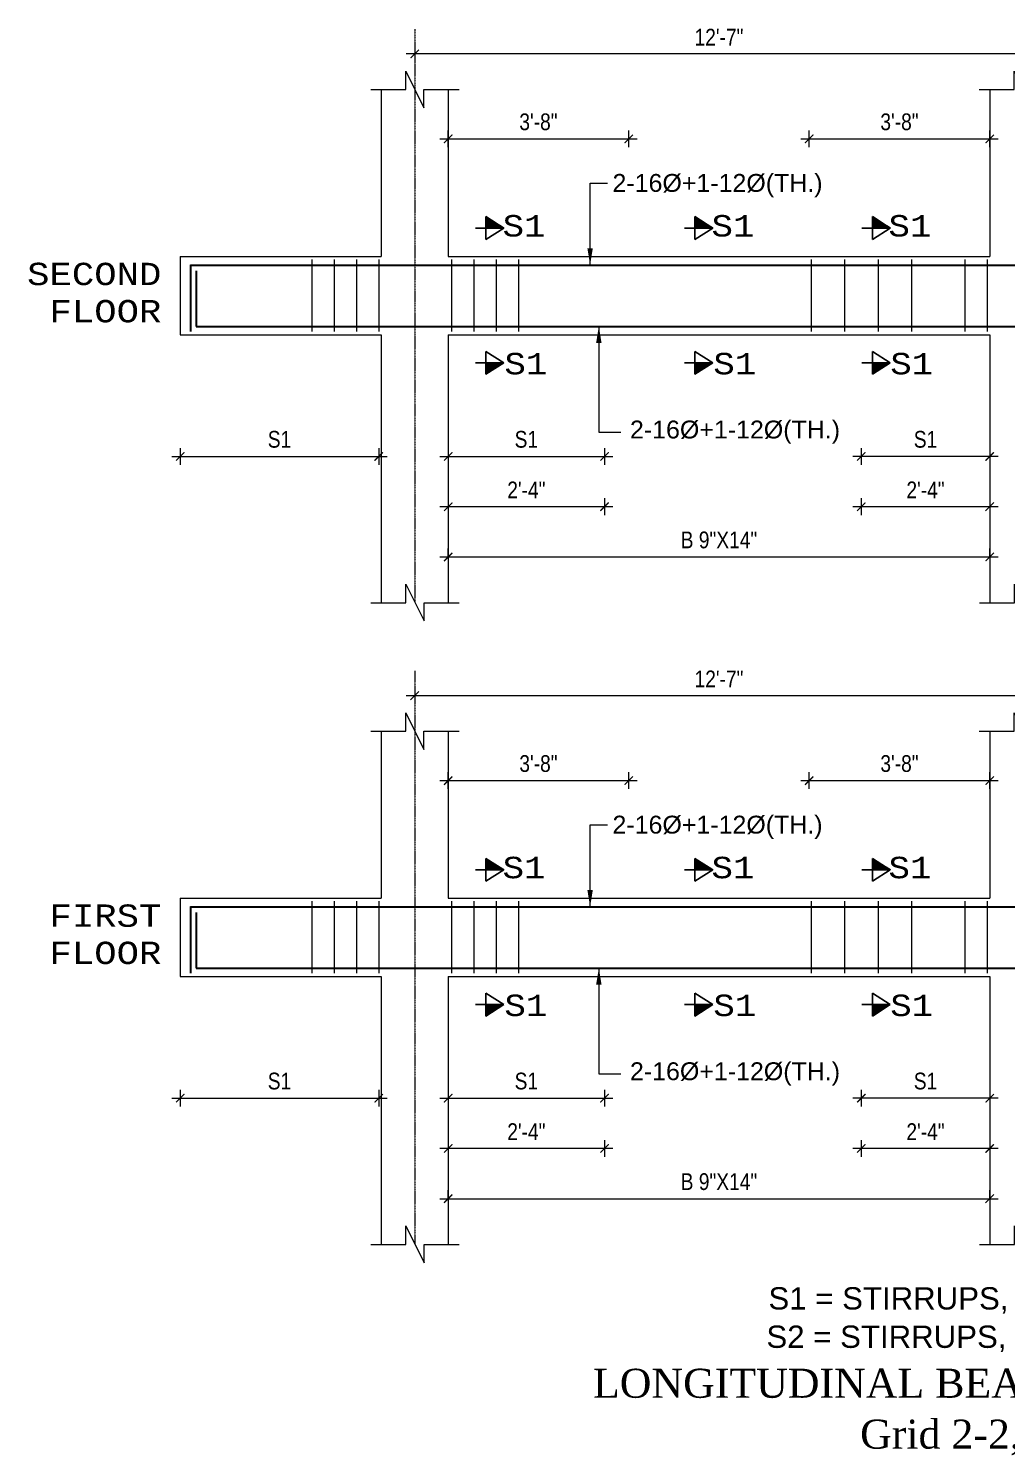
# Model space of a CAD drawing. Header units: inches. Extents: x -412 to 2766, y -9590 to -2111.
# Drawn here: x 1651 to 2001, y -6260 to -5749 of the extents above; entities that cross this region are included whole.
import ezdxf

# ---------------------------------------------------------------- set-up
doc = ezdxf.new("R2010")
doc.units = ezdxf.units.IN
doc.header["$LTSCALE"] = 0.5
doc.header["$MEASUREMENT"] = 0
doc.header["$PDMODE"] = 66
for name, pattern in [('ACAD_ISO02W100', [15, 12, -3]), ('ACAD_ISO03W100', [30, 12, -18]), ('CENTER2', [1.125, 0.75, -0.125, 0.125, -0.125])]:
    doc.linetypes.add(name, pattern=pattern)
for name, color, linetype, lineweight in [('09 CONTINUITY', 7, 'Continuous', 9), ('15 CENTER', 113, 'CENTER2', 15), ('15 TEXT', 7, 'Continuous', 15), ('20 BEAM ELEVATION', 140, 'ACAD_ISO03W100', 20), ('20 BEAM SECTION ARROW', 7, 'ACAD_ISO02W100', 20), ('20 STIRRUPS', 137, 'Continuous', 20), ('30 RENFORCEMENT', 12, 'Continuous', 30), ('DIM', 180, 'Continuous', 5), ('Profile ele', 4, 'Continuous', 25), ('RINF', 4, 'Continuous', 25)]:
    doc.layers.add(name, color=color, linetype=linetype, lineweight=lineweight)
doc.styles.add('arial', font='arial.ttf')
doc.styles.add('CUNEW', font='cour.ttf')
doc.styles.add('ordinary', font='ARIALN.TTF')
doc.styles.get("Standard").update_dxf_attribs({"font": 'arial.ttf'})
doc.styles.add('TEX8', font='cour.ttf', dxfattribs={"width": 0.75})
doc.dimstyles.new('SUREN 1', dxfattribs={"dimtxt": 0.75, "dimasz": 6, "dimexe": 1.5, "dimexo": 1.5, "dimgap": 1, "dimtad": 1, "dimdec": 1, "dimzin": 3, "dimdsep": 46, "dimlunit": 4, "dimtxsty": 'TEX8', "dimblk": 'ARCHTICK', "dimcen": 0.09375, "dimclrd": 1, "dimclre": 1, "dimclrt": 256, "dimadec": 0, "dimazin": 0, "dimtfac": 0.75, "dimtdec": 1, "dimtmove": 1, "dimatfit": 3, "dimfxl": 1, "dimtolj": 1, "dimtzin": 0, "dimlwd": 9, "dimlwe": 9, "dimarcsym": 0})
doc.dimstyles.new('SUREN 4', dxfattribs={"dimtxt": 4, "dimasz": 3, "dimexe": 3, "dimexo": 0, "dimgap": 3, "dimtad": 1, "dimdec": 0, "dimzin": 3, "dimdsep": 46, "dimlunit": 4, "dimtxsty": 'ordinary', "dimblk": 'ARCHTICK', "dimcen": 8, "dimdle": 3, "dimclrd": 1, "dimclre": 5, "dimclrt": 256, "dimadec": 3, "dimazin": 0, "dimtfac": 1, "dimtdec": 0, "dimtmove": 1, "dimatfit": 3, "dimfxl": 3, "dimfxlon": 1, "dimfrac": 1, "dimtolj": 1, "dimtzin": 0, "dimlwd": 5, "dimlwe": 5, "dimarcsym": 0})

# ---------------------------------------------------------------- blocks, each defined once
blk = doc.blocks.new('50')
at = {"layer": '15 TEXT', "char_height": 8, "width": 201.2125, "attachment_point": 3, "style": 'CUNEW'}
for s, insert in [('SECOND\\PFLOOR', (-17850.18, -16814.09, 0)), ('FIRST\\PFLOOR', (-17850.18, -17043.97, 0))]:
    blk.add_mtext(s, dxfattribs=dict(at, insert=insert))
blk = doc.blocks.new('_ArchTick')
at = {"color": 0, "linetype": 'ByBlock', "const_width": 0.15}
blk.add_lwpolyline([(-0.5, -0.5), (0.5, 0.5)], dxfattribs=at)
blk = doc.blocks.new('*D1427')
at = {"layer": 'Defpoints', "color": 0, "transparency": 16777216}
for p in [(-17743.34, -17069.5), (-17687.34, -17069.5), (-17687.34, -17113.11)]:
    blk.add_point(p, dxfattribs=at)
at = {"layer": 'DIM', "color": 1, "lineweight": 5, "transparency": 16777216}
blk.add_line((-17746.34, -17113.11), (-17684.34, -17113.11), dxfattribs=at)
at = {"layer": 'DIM', "color": 5, "lineweight": 5, "transparency": 16777216}
for p, q in [((-17743.34, -17110.11), (-17743.34, -17116.11)), ((-17687.34, -17110.11), (-17687.34, -17116.11))]:
    blk.add_line(p, q, dxfattribs=at)
at = {"layer": 'DIM', "color": 1, "lineweight": 5, "transparency": 16777216, "xscale": 3, "yscale": 3, "zscale": 3, "rotation": 180}
blk.add_blockref('_ArchTick', (-17743.34, -17113.11), dxfattribs=at)
at = {"layer": 'DIM', "color": 1, "lineweight": 5, "transparency": 16777216, "xscale": 3, "yscale": 3, "zscale": 3}
blk.add_blockref('_ArchTick', (-17687.34, -17113.11), dxfattribs=at)
at = {"layer": 'DIM', "transparency": 16777216, "insert": (-17715.34, -17107.01), "char_height": 6, "attachment_point": 5, "style": 'ordinary'}
blk.add_mtext('\\A1;S1', dxfattribs=at)
blk = doc.blocks.new('*D1428')
at = {"layer": 'Defpoints', "color": 0, "transparency": 16777216}
for p in [(-17743.34, -17069.5), (-17687.34, -17069.5), (-17743.34, -17131.11)]:
    blk.add_point(p, dxfattribs=at)
at = {"layer": 'DIM', "color": 5, "lineweight": 5, "transparency": 16777216}
for p, q in [((-17743.34, -17128.11), (-17743.34, -17134.11)), ((-17687.34, -17128.11), (-17687.34, -17134.11))]:
    blk.add_line(p, q, dxfattribs=at)
at = {"layer": 'DIM', "color": 1, "lineweight": 5, "transparency": 16777216}
blk.add_line((-17684.34, -17131.11), (-17746.34, -17131.11), dxfattribs=at)
at = {"layer": 'DIM', "color": 1, "lineweight": 5, "transparency": 16777216, "xscale": 3, "yscale": 3, "zscale": 3, "rotation": 180}
blk.add_blockref('_ArchTick', (-17743.34, -17131.11), dxfattribs=at)
at = {"layer": 'DIM', "color": 1, "lineweight": 5, "transparency": 16777216, "xscale": 3, "yscale": 3, "zscale": 3}
blk.add_blockref('_ArchTick', (-17687.34, -17131.11), dxfattribs=at)
at = {"layer": 'DIM', "transparency": 16777216, "insert": (-17715.34, -17125.1), "char_height": 6, "attachment_point": 5, "style": 'ordinary'}
blk.add_mtext('\\A1;2\'-4"', dxfattribs=at)
blk = doc.blocks.new('*D1431')
at = {"layer": 'Defpoints', "color": 0, "transparency": 16777216}
for p in [(-17595.34, -17069.5), (-17549.34, -17069.5), (-17595.34, -17113.11)]:
    blk.add_point(p, dxfattribs=at)
at = {"layer": 'DIM', "color": 1, "lineweight": 5, "transparency": 16777216}
blk.add_line((-17546.34, -17113.11), (-17598.34, -17113.11), dxfattribs=at)
at = {"layer": 'DIM', "color": 5, "lineweight": 5, "transparency": 16777216}
for p, q in [((-17595.34, -17110.11), (-17595.34, -17116.11)), ((-17549.34, -17110.11), (-17549.34, -17116.11))]:
    blk.add_line(p, q, dxfattribs=at)
at = {"layer": 'DIM', "color": 1, "lineweight": 5, "transparency": 16777216, "xscale": 3, "yscale": 3, "zscale": 3, "rotation": 180}
blk.add_blockref('_ArchTick', (-17595.34, -17113.11), dxfattribs=at)
at = {"layer": 'DIM', "color": 1, "lineweight": 5, "transparency": 16777216, "xscale": 3, "yscale": 3, "zscale": 3}
blk.add_blockref('_ArchTick', (-17549.34, -17113.11), dxfattribs=at)
at = {"layer": 'DIM', "transparency": 16777216, "insert": (-17572.34, -17107.01), "char_height": 6, "attachment_point": 5, "style": 'ordinary'}
blk.add_mtext('\\A1;S1', dxfattribs=at)
blk = doc.blocks.new('*D1432')
at = {"layer": 'Defpoints', "color": 0, "transparency": 16777216}
for p in [(-17595.34, -17069.5), (-17549.34, -17069.5), (-17595.34, -17131.11)]:
    blk.add_point(p, dxfattribs=at)
at = {"layer": 'DIM', "color": 5, "lineweight": 5, "transparency": 16777216}
for p, q in [((-17595.34, -17128.11), (-17595.34, -17134.11)), ((-17549.34, -17128.11), (-17549.34, -17134.11))]:
    blk.add_line(p, q, dxfattribs=at)
at = {"layer": 'DIM', "color": 1, "lineweight": 5, "transparency": 16777216}
blk.add_line((-17546.34, -17131.11), (-17598.34, -17131.11), dxfattribs=at)
at = {"layer": 'DIM', "color": 1, "lineweight": 5, "transparency": 16777216, "xscale": 3, "yscale": 3, "zscale": 3, "rotation": 180}
blk.add_blockref('_ArchTick', (-17595.34, -17131.11), dxfattribs=at)
at = {"layer": 'DIM', "color": 1, "lineweight": 5, "transparency": 16777216, "xscale": 3, "yscale": 3, "zscale": 3}
blk.add_blockref('_ArchTick', (-17549.34, -17131.11), dxfattribs=at)
at = {"layer": 'DIM', "transparency": 16777216, "insert": (-17572.34, -17125.1), "char_height": 6, "attachment_point": 5, "style": 'ordinary'}
blk.add_mtext('\\A1;2\'-4"', dxfattribs=at)
blk = doc.blocks.new('*D1418')
at = {"layer": 'Defpoints', "color": 0, "transparency": 16777216}
for p in [(-17743.34, -17149.11), (-17549.34, -17149.11), (-17549.34, -17149.11)]:
    blk.add_point(p, dxfattribs=at)
at = {"layer": 'DIM', "color": 1, "lineweight": 5, "transparency": 16777216}
blk.add_line((-17746.34, -17149.11), (-17546.34, -17149.11), dxfattribs=at)
at = {"layer": 'DIM', "color": 5, "lineweight": 5, "transparency": 16777216}
for p, q in [((-17743.34, -17149.11), (-17743.34, -17146.11)), ((-17549.34, -17149.11), (-17549.34, -17146.11))]:
    blk.add_line(p, q, dxfattribs=at)
at = {"layer": 'DIM', "color": 1, "lineweight": 5, "transparency": 16777216, "xscale": 3, "yscale": 3, "zscale": 3, "rotation": 180}
blk.add_blockref('_ArchTick', (-17743.34, -17149.11), dxfattribs=at)
at = {"layer": 'DIM', "color": 1, "lineweight": 5, "transparency": 16777216, "xscale": 3, "yscale": 3, "zscale": 3}
blk.add_blockref('_ArchTick', (-17549.34, -17149.11), dxfattribs=at)
at = {"layer": 'DIM', "transparency": 16777216, "insert": (-17646.34, -17143.05), "char_height": 6, "attachment_point": 5, "style": 'ordinary'}
blk.add_mtext('\\A1;B 9"X14"', dxfattribs=at)
blk = doc.blocks.new('*D1420')
at = {"layer": 'Defpoints', "color": 0, "transparency": 16777216}
for p in [(-17755.34, -16960.02), (-17537.34, -16960.02), (-17755.34, -16968.92)]:
    blk.add_point(p, dxfattribs=at)
at = {"layer": 'DIM', "color": 1, "lineweight": 5, "transparency": 16777216}
blk.add_line((-17534.34, -16968.92), (-17758.34, -16968.92), dxfattribs=at)
at = {"layer": 'DIM', "color": 5, "lineweight": 5, "transparency": 16777216}
for p, q in [((-17755.34, -16965.92), (-17755.34, -16971.92)), ((-17537.34, -16965.92), (-17537.34, -16971.92))]:
    blk.add_line(p, q, dxfattribs=at)
at = {"layer": 'DIM', "color": 1, "lineweight": 5, "transparency": 16777216, "xscale": 3, "yscale": 3, "zscale": 3, "rotation": 180}
blk.add_blockref('_ArchTick', (-17755.34, -16968.92), dxfattribs=at)
at = {"layer": 'DIM', "color": 1, "lineweight": 5, "transparency": 16777216, "xscale": 3, "yscale": 3, "zscale": 3}
blk.add_blockref('_ArchTick', (-17537.34, -16968.92), dxfattribs=at)
at = {"layer": 'DIM', "transparency": 16777216, "insert": (-17646.34, -16962.91), "char_height": 6, "attachment_point": 5, "style": 'ordinary'}
blk.add_mtext('\\A1;12\'-7"', dxfattribs=at)
blk = doc.blocks.new('*D1424')
at = {"layer": 'Defpoints', "color": 0, "transparency": 16777216}
for p in [(-17678.67, -16999.34), (-17743.34, -17041.5), (-17678.67, -17046.01, 0)]:
    blk.add_point(p, dxfattribs=at)
at = {"layer": 'DIM', "color": 5, "lineweight": 5, "transparency": 16777216}
for p, q in [((-17743.34, -17002.34), (-17743.34, -16996.34)), ((-17678.67, -17002.34), (-17678.67, -16996.34))]:
    blk.add_line(p, q, dxfattribs=at)
at = {"layer": 'DIM', "color": 1, "lineweight": 5, "transparency": 16777216}
blk.add_line((-17746.34, -16999.34), (-17675.67, -16999.34), dxfattribs=at)
at = {"layer": 'DIM', "color": 1, "lineweight": 5, "transparency": 16777216, "xscale": 3, "yscale": 3, "zscale": 3, "rotation": 180}
blk.add_blockref('_ArchTick', (-17743.34, -16999.34), dxfattribs=at)
at = {"layer": 'DIM', "color": 1, "lineweight": 5, "transparency": 16777216, "xscale": 3, "yscale": 3, "zscale": 3}
blk.add_blockref('_ArchTick', (-17678.67, -16999.34), dxfattribs=at)
at = {"layer": 'DIM', "transparency": 16777216, "insert": (-17711.01, -16993.27), "char_height": 6, "attachment_point": 5, "style": 'ordinary'}
blk.add_mtext('\\A1;3\'-8"', dxfattribs=at)
blk = doc.blocks.new('*D1425')
at = {"layer": 'Defpoints', "color": 0, "transparency": 16777216}
for p in [(-17549.34, -16999.34), (-17614.01, -17041.5), (-17549.34, -17046.01, 0)]:
    blk.add_point(p, dxfattribs=at)
at = {"layer": 'DIM', "color": 5, "lineweight": 5, "transparency": 16777216}
for p, q in [((-17614.01, -17002.34), (-17614.01, -16996.34)), ((-17549.34, -17002.34), (-17549.34, -16996.34))]:
    blk.add_line(p, q, dxfattribs=at)
at = {"layer": 'DIM', "color": 1, "lineweight": 5, "transparency": 16777216}
blk.add_line((-17617.01, -16999.34), (-17546.34, -16999.34), dxfattribs=at)
at = {"layer": 'DIM', "color": 1, "lineweight": 5, "transparency": 16777216, "xscale": 3, "yscale": 3, "zscale": 3, "rotation": 180}
blk.add_blockref('_ArchTick', (-17614.01, -16999.34), dxfattribs=at)
at = {"layer": 'DIM', "color": 1, "lineweight": 5, "transparency": 16777216, "xscale": 3, "yscale": 3, "zscale": 3}
blk.add_blockref('_ArchTick', (-17549.34, -16999.34), dxfattribs=at)
at = {"layer": 'DIM', "transparency": 16777216, "insert": (-17581.67, -16993.27), "char_height": 6, "attachment_point": 5, "style": 'ordinary'}
blk.add_mtext('\\A1;3\'-8"', dxfattribs=at)
blk = doc.blocks.new('*D1426')
at = {"layer": 'Defpoints', "color": 0, "transparency": 16777216}
for p in [(-17839.34, -17069.5), (-17768.23, -17069.5), (-17768.23, -17113.11)]:
    blk.add_point(p, dxfattribs=at)
at = {"layer": 'DIM', "color": 1, "lineweight": 5, "transparency": 16777216}
blk.add_line((-17842.34, -17113.11), (-17765.23, -17113.11), dxfattribs=at)
at = {"layer": 'DIM', "color": 5, "lineweight": 5, "transparency": 16777216}
for p, q in [((-17839.34, -17110.11), (-17839.34, -17116.11)), ((-17768.23, -17110.11), (-17768.23, -17116.11))]:
    blk.add_line(p, q, dxfattribs=at)
at = {"layer": 'DIM', "color": 1, "lineweight": 5, "transparency": 16777216, "xscale": 3, "yscale": 3, "zscale": 3, "rotation": 180}
blk.add_blockref('_ArchTick', (-17839.34, -17113.11), dxfattribs=at)
at = {"layer": 'DIM', "color": 1, "lineweight": 5, "transparency": 16777216, "xscale": 3, "yscale": 3, "zscale": 3}
blk.add_blockref('_ArchTick', (-17768.23, -17113.11), dxfattribs=at)
at = {"layer": 'DIM', "transparency": 16777216, "insert": (-17803.78, -17107.01), "char_height": 6, "attachment_point": 5, "style": 'ordinary'}
blk.add_mtext('\\A1;S1', dxfattribs=at)
blk = doc.blocks.new('*D1438')
at = {"layer": 'Defpoints', "color": 0, "transparency": 16777216}
for p in [(-17743.34, -16839.61), (-17687.34, -16839.61), (-17687.34, -16883.22)]:
    blk.add_point(p, dxfattribs=at)
at = {"layer": 'DIM', "color": 1, "lineweight": 5, "transparency": 16777216}
blk.add_line((-17746.34, -16883.22), (-17684.34, -16883.22), dxfattribs=at)
at = {"layer": 'DIM', "color": 5, "lineweight": 5, "transparency": 16777216}
for p, q in [((-17743.34, -16880.22), (-17743.34, -16886.22)), ((-17687.34, -16880.22), (-17687.34, -16886.22))]:
    blk.add_line(p, q, dxfattribs=at)
at = {"layer": 'DIM', "color": 1, "lineweight": 5, "transparency": 16777216, "xscale": 3, "yscale": 3, "zscale": 3, "rotation": 180}
blk.add_blockref('_ArchTick', (-17743.34, -16883.22), dxfattribs=at)
at = {"layer": 'DIM', "color": 1, "lineweight": 5, "transparency": 16777216, "xscale": 3, "yscale": 3, "zscale": 3}
blk.add_blockref('_ArchTick', (-17687.34, -16883.22), dxfattribs=at)
at = {"layer": 'DIM', "transparency": 16777216, "insert": (-17715.34, -16877.12), "char_height": 6, "attachment_point": 5, "style": 'ordinary'}
blk.add_mtext('\\A1;S1', dxfattribs=at)
blk = doc.blocks.new('*D1439')
at = {"layer": 'Defpoints', "color": 0, "transparency": 16777216}
for p in [(-17743.34, -16839.61), (-17687.34, -16839.61), (-17743.34, -16901.22)]:
    blk.add_point(p, dxfattribs=at)
at = {"layer": 'DIM', "color": 5, "lineweight": 5, "transparency": 16777216}
for p, q in [((-17743.34, -16898.22), (-17743.34, -16904.22)), ((-17687.34, -16898.22), (-17687.34, -16904.22))]:
    blk.add_line(p, q, dxfattribs=at)
at = {"layer": 'DIM', "color": 1, "lineweight": 5, "transparency": 16777216}
blk.add_line((-17684.34, -16901.22), (-17746.34, -16901.22), dxfattribs=at)
at = {"layer": 'DIM', "color": 1, "lineweight": 5, "transparency": 16777216, "xscale": 3, "yscale": 3, "zscale": 3, "rotation": 180}
blk.add_blockref('_ArchTick', (-17743.34, -16901.22), dxfattribs=at)
at = {"layer": 'DIM', "color": 1, "lineweight": 5, "transparency": 16777216, "xscale": 3, "yscale": 3, "zscale": 3}
blk.add_blockref('_ArchTick', (-17687.34, -16901.22), dxfattribs=at)
at = {"layer": 'DIM', "transparency": 16777216, "insert": (-17715.34, -16895.21), "char_height": 6, "attachment_point": 5, "style": 'ordinary'}
blk.add_mtext('\\A1;2\'-4"', dxfattribs=at)
blk = doc.blocks.new('*D1442')
at = {"layer": 'Defpoints', "color": 0, "transparency": 16777216}
for p in [(-17595.34, -16839.61), (-17549.34, -16839.61), (-17595.34, -16883.22)]:
    blk.add_point(p, dxfattribs=at)
at = {"layer": 'DIM', "color": 1, "lineweight": 5, "transparency": 16777216}
blk.add_line((-17546.34, -16883.22), (-17598.34, -16883.22), dxfattribs=at)
at = {"layer": 'DIM', "color": 5, "lineweight": 5, "transparency": 16777216}
for p, q in [((-17595.34, -16880.22), (-17595.34, -16886.22)), ((-17549.34, -16880.22), (-17549.34, -16886.22))]:
    blk.add_line(p, q, dxfattribs=at)
at = {"layer": 'DIM', "color": 1, "lineweight": 5, "transparency": 16777216, "xscale": 3, "yscale": 3, "zscale": 3, "rotation": 180}
blk.add_blockref('_ArchTick', (-17595.34, -16883.22), dxfattribs=at)
at = {"layer": 'DIM', "color": 1, "lineweight": 5, "transparency": 16777216, "xscale": 3, "yscale": 3, "zscale": 3}
blk.add_blockref('_ArchTick', (-17549.34, -16883.22), dxfattribs=at)
at = {"layer": 'DIM', "transparency": 16777216, "insert": (-17572.34, -16877.12), "char_height": 6, "attachment_point": 5, "style": 'ordinary'}
blk.add_mtext('\\A1;S1', dxfattribs=at)
blk = doc.blocks.new('*D1443')
at = {"layer": 'Defpoints', "color": 0, "transparency": 16777216}
for p in [(-17595.34, -16839.61), (-17549.34, -16839.61), (-17595.34, -16901.22)]:
    blk.add_point(p, dxfattribs=at)
at = {"layer": 'DIM', "color": 5, "lineweight": 5, "transparency": 16777216}
for p, q in [((-17595.34, -16898.22), (-17595.34, -16904.22)), ((-17549.34, -16898.22), (-17549.34, -16904.22))]:
    blk.add_line(p, q, dxfattribs=at)
at = {"layer": 'DIM', "color": 1, "lineweight": 5, "transparency": 16777216}
blk.add_line((-17546.34, -16901.22), (-17598.34, -16901.22), dxfattribs=at)
at = {"layer": 'DIM', "color": 1, "lineweight": 5, "transparency": 16777216, "xscale": 3, "yscale": 3, "zscale": 3, "rotation": 180}
blk.add_blockref('_ArchTick', (-17595.34, -16901.22), dxfattribs=at)
at = {"layer": 'DIM', "color": 1, "lineweight": 5, "transparency": 16777216, "xscale": 3, "yscale": 3, "zscale": 3}
blk.add_blockref('_ArchTick', (-17549.34, -16901.22), dxfattribs=at)
at = {"layer": 'DIM', "transparency": 16777216, "insert": (-17572.34, -16895.21), "char_height": 6, "attachment_point": 5, "style": 'ordinary'}
blk.add_mtext('\\A1;2\'-4"', dxfattribs=at)
blk = doc.blocks.new('*D1446')
at = {"layer": 'Defpoints', "color": 0, "transparency": 16777216}
for p in [(-17743.34, -16919.22), (-17549.34, -16919.22), (-17549.34, -16919.22)]:
    blk.add_point(p, dxfattribs=at)
at = {"layer": 'DIM', "color": 1, "lineweight": 5, "transparency": 16777216}
blk.add_line((-17746.34, -16919.22), (-17546.34, -16919.22), dxfattribs=at)
at = {"layer": 'DIM', "color": 5, "lineweight": 5, "transparency": 16777216}
for p, q in [((-17743.34, -16919.22), (-17743.34, -16916.22)), ((-17549.34, -16919.22), (-17549.34, -16916.22))]:
    blk.add_line(p, q, dxfattribs=at)
at = {"layer": 'DIM', "color": 1, "lineweight": 5, "transparency": 16777216, "xscale": 3, "yscale": 3, "zscale": 3, "rotation": 180}
blk.add_blockref('_ArchTick', (-17743.34, -16919.22), dxfattribs=at)
at = {"layer": 'DIM', "color": 1, "lineweight": 5, "transparency": 16777216, "xscale": 3, "yscale": 3, "zscale": 3}
blk.add_blockref('_ArchTick', (-17549.34, -16919.22), dxfattribs=at)
at = {"layer": 'DIM', "transparency": 16777216, "insert": (-17646.34, -16913.16), "char_height": 6, "attachment_point": 5, "style": 'ordinary'}
blk.add_mtext('\\A1;B 9"X14"', dxfattribs=at)
blk = doc.blocks.new('*D1448')
at = {"layer": 'Defpoints', "color": 0, "transparency": 16777216}
for p in [(-17755.34, -16730.13), (-17537.34, -16730.13), (-17755.34, -16739.03)]:
    blk.add_point(p, dxfattribs=at)
at = {"layer": 'DIM', "color": 1, "lineweight": 5, "transparency": 16777216}
blk.add_line((-17534.34, -16739.03), (-17758.34, -16739.03), dxfattribs=at)
at = {"layer": 'DIM', "color": 5, "lineweight": 5, "transparency": 16777216}
for p, q in [((-17755.34, -16736.03), (-17755.34, -16742.03)), ((-17537.34, -16736.03), (-17537.34, -16742.03))]:
    blk.add_line(p, q, dxfattribs=at)
at = {"layer": 'DIM', "color": 1, "lineweight": 5, "transparency": 16777216, "xscale": 3, "yscale": 3, "zscale": 3, "rotation": 180}
blk.add_blockref('_ArchTick', (-17755.34, -16739.03), dxfattribs=at)
at = {"layer": 'DIM', "color": 1, "lineweight": 5, "transparency": 16777216, "xscale": 3, "yscale": 3, "zscale": 3}
blk.add_blockref('_ArchTick', (-17537.34, -16739.03), dxfattribs=at)
at = {"layer": 'DIM', "transparency": 16777216, "insert": (-17646.34, -16733.02), "char_height": 6, "attachment_point": 5, "style": 'ordinary'}
blk.add_mtext('\\A1;12\'-7"', dxfattribs=at)
blk = doc.blocks.new('*D1452')
at = {"layer": 'Defpoints', "color": 0, "transparency": 16777216}
for p in [(-17678.67, -16769.45), (-17743.34, -16811.61), (-17678.67, -16816.12, 0)]:
    blk.add_point(p, dxfattribs=at)
at = {"layer": 'DIM', "color": 1, "lineweight": 5, "transparency": 16777216}
blk.add_line((-17746.34, -16769.45), (-17675.67, -16769.45), dxfattribs=at)
at = {"layer": 'DIM', "color": 5, "lineweight": 5, "transparency": 16777216}
for p, q in [((-17743.34, -16772.45), (-17743.34, -16766.45)), ((-17678.67, -16772.45), (-17678.67, -16766.45))]:
    blk.add_line(p, q, dxfattribs=at)
at = {"layer": 'DIM', "color": 1, "lineweight": 5, "transparency": 16777216, "xscale": 3, "yscale": 3, "zscale": 3, "rotation": 180}
blk.add_blockref('_ArchTick', (-17743.34, -16769.45), dxfattribs=at)
at = {"layer": 'DIM', "color": 1, "lineweight": 5, "transparency": 16777216, "xscale": 3, "yscale": 3, "zscale": 3}
blk.add_blockref('_ArchTick', (-17678.67, -16769.45), dxfattribs=at)
at = {"layer": 'DIM', "transparency": 16777216, "insert": (-17711.01, -16763.38), "char_height": 6, "attachment_point": 5, "style": 'ordinary'}
blk.add_mtext('\\A1;3\'-8"', dxfattribs=at)
blk = doc.blocks.new('*D1453')
at = {"layer": 'Defpoints', "color": 0, "transparency": 16777216}
for p in [(-17549.34, -16769.45), (-17614.01, -16811.61), (-17549.34, -16816.12, 0)]:
    blk.add_point(p, dxfattribs=at)
at = {"layer": 'DIM', "color": 1, "lineweight": 5, "transparency": 16777216}
blk.add_line((-17617.01, -16769.45), (-17546.34, -16769.45), dxfattribs=at)
at = {"layer": 'DIM', "color": 5, "lineweight": 5, "transparency": 16777216}
for p, q in [((-17614.01, -16772.45), (-17614.01, -16766.45)), ((-17549.34, -16772.45), (-17549.34, -16766.45))]:
    blk.add_line(p, q, dxfattribs=at)
at = {"layer": 'DIM', "color": 1, "lineweight": 5, "transparency": 16777216, "xscale": 3, "yscale": 3, "zscale": 3, "rotation": 180}
blk.add_blockref('_ArchTick', (-17614.01, -16769.45), dxfattribs=at)
at = {"layer": 'DIM', "color": 1, "lineweight": 5, "transparency": 16777216, "xscale": 3, "yscale": 3, "zscale": 3}
blk.add_blockref('_ArchTick', (-17549.34, -16769.45), dxfattribs=at)
at = {"layer": 'DIM', "transparency": 16777216, "insert": (-17581.67, -16763.38), "char_height": 6, "attachment_point": 5, "style": 'ordinary'}
blk.add_mtext('\\A1;3\'-8"', dxfattribs=at)
blk = doc.blocks.new('*D1454')
at = {"layer": 'Defpoints', "color": 0, "transparency": 16777216}
for p in [(-17839.34, -16839.61), (-17768.23, -16839.61), (-17768.23, -16883.22)]:
    blk.add_point(p, dxfattribs=at)
at = {"layer": 'DIM', "color": 1, "lineweight": 5, "transparency": 16777216}
blk.add_line((-17842.34, -16883.22), (-17765.23, -16883.22), dxfattribs=at)
at = {"layer": 'DIM', "color": 5, "lineweight": 5, "transparency": 16777216}
for p, q in [((-17839.34, -16880.22), (-17839.34, -16886.22)), ((-17768.23, -16880.22), (-17768.23, -16886.22))]:
    blk.add_line(p, q, dxfattribs=at)
at = {"layer": 'DIM', "color": 1, "lineweight": 5, "transparency": 16777216, "xscale": 3, "yscale": 3, "zscale": 3, "rotation": 180}
blk.add_blockref('_ArchTick', (-17839.34, -16883.22), dxfattribs=at)
at = {"layer": 'DIM', "color": 1, "lineweight": 5, "transparency": 16777216, "xscale": 3, "yscale": 3, "zscale": 3}
blk.add_blockref('_ArchTick', (-17768.23, -16883.22), dxfattribs=at)
at = {"layer": 'DIM', "transparency": 16777216, "insert": (-17803.78, -16877.12), "char_height": 6, "attachment_point": 5, "style": 'ordinary'}
blk.add_mtext('\\A1;S1', dxfattribs=at)
blk = doc.blocks.new('51')
at = {"layer": 'RINF'}
h = blk.add_hatch(dxfattribs=at)
h.set_pattern_fill('ANSI31', color=1, scale=0.029257, style=0)
h.set_pattern_definition([(135.000000013, (-87659.2542703, -32190.0398968), (0.00271529004177, 0.00271529004057), [])])
h.paths.add_polyline_path([(-17729.84, -16797.31), (-17723.44, -16801.4), (-17729.84, -16801.4)])
h = blk.add_hatch(dxfattribs=at)
h.set_pattern_fill('ANSI31', color=1, scale=0.029257, style=0)
h.set_pattern_definition([(135.000000013, (-87584.414009, -32190.0398968), (0.00271529004177, 0.00271529004057), [])])
h.paths.add_polyline_path([(-17655, -16797.31), (-17648.59, -16801.4), (-17655, -16801.4)])
h = blk.add_hatch(dxfattribs=at)
h.set_pattern_fill('ANSI31', color=1, scale=0.029257, style=0)
h.set_pattern_definition([(135.000000013, (-87520.7800712, -32190.0398968), (0.00271529004177, 0.00271529004057), [])])
h.paths.add_polyline_path([(-17591.37, -16797.31), (-17584.96, -16801.4), (-17591.37, -16801.4)])
h = blk.add_hatch(dxfattribs=at)
h.set_pattern_fill('ANSI31', color=1, scale=1.6, style=0)
h.set_pattern_definition([(135.000000013, (-3812732.86467, -833982.8604), (0.148492424155, 0.148492424089), [])])
h.paths.add_polyline_path([(-17729.84, -16853.8), (-17723.44, -16849.71), (-17729.84, -16849.71)])
h = blk.add_hatch(dxfattribs=at)
h.set_pattern_fill('ANSI31', color=1, scale=1.6, style=0)
h.set_pattern_definition([(135.000000013, (-3812658.0244, -833982.8604), (0.148492424155, 0.148492424089), [])])
h.paths.add_polyline_path([(-17655, -16853.8), (-17648.59, -16849.71), (-17655, -16849.71)])
h = blk.add_hatch(dxfattribs=at)
h.set_pattern_fill('ANSI31', color=1, scale=1.6, style=0)
h.set_pattern_definition([(135.000000013, (-3812594.39047, -833982.8604), (0.148492424155, 0.148492424089), [])])
h.paths.add_polyline_path([(-17591.37, -16853.8), (-17584.96, -16849.71), (-17591.37, -16849.71)])
h = blk.add_hatch(dxfattribs=at)
h.set_pattern_fill('ANSI31', color=1, scale=0.029257, style=0)
h.set_pattern_definition([(135.000000013, (-87659.2542703, -32419.9295203), (0.00271529004177, 0.00271529004057), [])])
h.paths.add_polyline_path([(-17729.84, -17027.2), (-17723.44, -17031.29), (-17729.84, -17031.29)])
h = blk.add_hatch(dxfattribs=at)
h.set_pattern_fill('ANSI31', color=1, scale=0.029257, style=0)
h.set_pattern_definition([(135.000000013, (-87584.414009, -32419.9295203), (0.00271529004177, 0.00271529004057), [])])
h.paths.add_polyline_path([(-17655, -17027.2), (-17648.59, -17031.29), (-17655, -17031.29)])
h = blk.add_hatch(dxfattribs=at)
h.set_pattern_fill('ANSI31', color=1, scale=0.029257, style=0)
h.set_pattern_definition([(135.000000013, (-87520.7800712, -32419.9295203), (0.00271529004177, 0.00271529004057), [])])
h.paths.add_polyline_path([(-17591.37, -17027.2), (-17584.96, -17031.29), (-17591.37, -17031.29)])
h = blk.add_hatch(dxfattribs=at)
h.set_pattern_fill('ANSI31', color=1, scale=1.6, style=0)
h.set_pattern_definition([(135.000000013, (-3812732.86467, -834212.75003), (0.148492424155, 0.148492424089), [])])
h.paths.add_polyline_path([(-17729.84, -17083.69), (-17723.44, -17079.6), (-17729.84, -17079.6)])
h = blk.add_hatch(dxfattribs=at)
h.set_pattern_fill('ANSI31', color=1, scale=1.6, style=0)
h.set_pattern_definition([(135.000000013, (-3812658.0244, -834212.75003), (0.148492424155, 0.148492424089), [])])
h.paths.add_polyline_path([(-17655, -17083.69), (-17648.59, -17079.6), (-17655, -17079.6)])
h = blk.add_hatch(dxfattribs=at)
h.set_pattern_fill('ANSI31', color=1, scale=1.6, style=0)
h.set_pattern_definition([(135.000000013, (-3812594.39047, -834212.75003), (0.148492424155, 0.148492424089), [])])
h.paths.add_polyline_path([(-17591.37, -17083.69), (-17584.96, -17079.6), (-17591.37, -17079.6)])
at = {"layer": '09 CONTINUITY', "color": 2, "lineweight": 5, "ltscale": 25, "elevation": 0}
for points in [[(-17771.06, -16751.78), (-17758.56, -16751.78), (-17758.56, -16745.15), (-17752.02, -16758.33), (-17752.02, -16751.78), (-17739.44, -16751.78)], [(-17553.06, -16751.78), (-17540.56, -16751.78), (-17540.56, -16745.15), (-17534.02, -16758.33), (-17534.02, -16751.78), (-17521.44, -16751.78)], [(-17771.01, -16935.61), (-17758.51, -16935.61), (-17758.51, -16928.98), (-17751.97, -16942.16), (-17751.97, -16935.61), (-17739.39, -16935.61)], [(-17553.01, -16935.61), (-17540.51, -16935.61), (-17540.51, -16928.98), (-17533.97, -16942.16), (-17533.97, -16935.61), (-17521.39, -16935.61)], [(-17771.06, -16981.67), (-17758.56, -16981.67), (-17758.56, -16975.04), (-17752.02, -16988.22), (-17752.02, -16981.67), (-17739.44, -16981.67)], [(-17553.06, -16981.67), (-17540.56, -16981.67), (-17540.56, -16975.04), (-17534.02, -16988.22), (-17534.02, -16981.67), (-17521.44, -16981.67)], [(-17771.01, -17165.5), (-17758.51, -17165.5), (-17758.51, -17158.87), (-17751.97, -17172.05), (-17751.97, -17165.5), (-17739.39, -17165.5)], [(-17553.01, -17165.5), (-17540.51, -17165.5), (-17540.51, -17158.87), (-17533.97, -17172.05), (-17533.97, -17165.5), (-17521.39, -17165.5)]]:
    blk.add_lwpolyline(points, dxfattribs=at)
at = {"layer": '15 CENTER', "ltscale": 0.05}
for p, q in [((-17755.34, -16730.13), (-17755.34, -16935.37)), ((-17755.34, -16960.02), (-17755.34, -17165.26))]:
    blk.add_line(p, q, dxfattribs=at)
at = {"layer": '20 BEAM ELEVATION', "linetype": 'ByBlock', "ltscale": 20}
for p, q in [((-17767.34, -16751.78), (-17767.34, -16811.61)), ((-17743.34, -16751.78), (-17743.34, -16811.61)), ((-17549.34, -16751.78), (-17549.34, -16811.61)), ((-17839.34, -16811.61), (-17839.34, -16834.11)), ((-17839.34, -16811.61), (-17767.34, -16811.61)), ((-17839.34, -16811.61), (-17839.34, -16839.61)), ((-17743.34, -16811.61), (-17549.34, -16811.61)), ((-17839.34, -16839.61), (-17767.34, -16839.61)), ((-17767.34, -16839.61), (-17767.34, -16935.61)), ((-17743.34, -16839.61), (-17743.34, -16935.61)), ((-17743.34, -16839.61), (-17549.34, -16839.61)), ((-17549.34, -16839.61), (-17549.34, -16935.61)), ((-17767.34, -16981.67), (-17767.34, -17041.5)), ((-17743.34, -16981.67), (-17743.34, -17041.5)), ((-17549.34, -16981.67), (-17549.34, -17041.5)), ((-17839.34, -17041.5), (-17839.34, -17064)), ((-17839.34, -17041.5), (-17767.34, -17041.5)), ((-17839.34, -17041.5), (-17839.34, -17069.5)), ((-17743.34, -17041.5), (-17549.34, -17041.5)), ((-17839.34, -17069.5), (-17767.34, -17069.5)), ((-17767.34, -17069.5), (-17767.34, -17165.5)), ((-17743.34, -17069.5), (-17743.34, -17165.5)), ((-17743.34, -17069.5), (-17549.34, -17069.5)), ((-17549.34, -17069.5), (-17549.34, -17165.5))]:
    blk.add_line(p, q, dxfattribs=at)
at = {"layer": '20 STIRRUPS'}
for p, q in [((-17792.23, -16812.67), (-17792.23, -16838.45)), ((-17784.23, -16812.67), (-17784.23, -16838.45)), ((-17776.23, -16812.67), (-17776.23, -16838.45)), ((-17768.23, -16812.67), (-17768.23, -16838.45)), ((-17742.15, -16812.67), (-17742.15, -16838.45)), ((-17734.15, -16812.67), (-17734.15, -16838.45)), ((-17726.15, -16812.67), (-17726.15, -16838.45)), ((-17718.15, -16812.67), (-17718.15, -16838.45)), ((-17613.35, -16812.67), (-17613.35, -16838.45)), ((-17601.35, -16812.67), (-17601.35, -16838.45)), ((-17589.35, -16812.67), (-17589.35, -16838.45)), ((-17577.35, -16812.67), (-17577.35, -16838.45)), ((-17558.23, -16812.67), (-17558.23, -16838.45)), ((-17550.23, -16812.67), (-17550.23, -16838.45)), ((-17792.23, -17042.56), (-17792.23, -17068.34)), ((-17784.23, -17042.56), (-17784.23, -17068.34)), ((-17776.23, -17042.56), (-17776.23, -17068.34)), ((-17768.23, -17042.56), (-17768.23, -17068.34)), ((-17742.15, -17042.56), (-17742.15, -17068.34)), ((-17734.15, -17042.56), (-17734.15, -17068.34)), ((-17726.15, -17042.56), (-17726.15, -17068.34)), ((-17718.15, -17042.56), (-17718.15, -17068.34)), ((-17613.35, -17042.56), (-17613.35, -17068.34)), ((-17601.35, -17042.56), (-17601.35, -17068.34)), ((-17589.35, -17042.56), (-17589.35, -17068.34)), ((-17577.35, -17042.56), (-17577.35, -17068.34)), ((-17558.23, -17042.56), (-17558.23, -17068.34)), ((-17550.23, -17042.56), (-17550.23, -17068.34))]:
    blk.add_line(p, q, dxfattribs=at)
at = {"layer": '30 RENFORCEMENT', "lineweight": 30, "ltscale": 0.75}
for p, q in [((-17835.65, -16814.61), (-17835.65, -16838.45)), ((-17835.65, -16814.69), (-17763.65, -16814.64)), ((-17835.65, -16814.69), (-17835.65, -16832.95)), ((-17833.65, -16816.74), (-17833.65, -16836.61)), ((-17763.65, -16814.64), (-17347.87, -16814.66, 0)), ((-17833.65, -16836.68), (-17761.65, -16836.61)), ((-17761.65, -16836.61), (-17349.87, -16836.63, 0)), ((-17835.65, -17044.5), (-17835.65, -17068.34)), ((-17835.65, -17044.58), (-17763.65, -17044.53)), ((-17835.65, -17044.58), (-17835.65, -17062.84)), ((-17833.65, -17046.63), (-17833.65, -17066.5)), ((-17763.65, -17044.53), (-17347.87, -17044.55, 0)), ((-17833.65, -17066.57), (-17761.65, -17066.5)), ((-17761.65, -17066.5), (-17349.87, -17066.52, 0))]:
    blk.add_line(p, q, dxfattribs=at)
at = {"layer": 'RINF', "color": 1}
for p, q in [((-17733.58, -16801.4), (-17723.44, -16801.4)), ((-17729.84, -16805.49), (-17729.84, -16797.31)), ((-17723.44, -16801.4), (-17729.84, -16797.31)), ((-17723.44, -16801.4), (-17729.84, -16805.49)), ((-17658.74, -16801.4), (-17648.59, -16801.4)), ((-17655, -16805.49), (-17655, -16797.31)), ((-17648.59, -16801.4), (-17655, -16797.31)), ((-17648.59, -16801.4), (-17655, -16805.49)), ((-17595.11, -16801.4), (-17584.96, -16801.4)), ((-17591.37, -16805.49), (-17591.37, -16797.31)), ((-17584.96, -16801.4), (-17591.37, -16797.31)), ((-17584.96, -16801.4), (-17591.37, -16805.49)), ((-17729.84, -16845.62, 0), (-17729.84, -16853.8, 0)), ((-17723.44, -16849.71, 0), (-17729.84, -16845.62, 0)), ((-17655, -16845.62, 0), (-17655, -16853.8, 0)), ((-17648.59, -16849.71, 0), (-17655, -16845.62, 0)), ((-17591.37, -16845.62, 0), (-17591.37, -16853.8, 0)), ((-17584.96, -16849.71, 0), (-17591.37, -16845.62, 0)), ((-17733.58, -16849.71, 0), (-17723.44, -16849.71, 0)), ((-17723.44, -16849.71, 0), (-17729.84, -16853.8, 0)), ((-17658.74, -16849.71, 0), (-17648.59, -16849.71, 0)), ((-17648.59, -16849.71, 0), (-17655, -16853.8, 0)), ((-17595.11, -16849.71, 0), (-17584.96, -16849.71, 0)), ((-17584.96, -16849.71, 0), (-17591.37, -16853.8, 0)), ((-17733.58, -17031.29), (-17723.44, -17031.29)), ((-17729.84, -17035.38), (-17729.84, -17027.2)), ((-17723.44, -17031.29), (-17729.84, -17027.2)), ((-17723.44, -17031.29), (-17729.84, -17035.38)), ((-17658.74, -17031.29), (-17648.59, -17031.29)), ((-17655, -17035.38), (-17655, -17027.2)), ((-17648.59, -17031.29), (-17655, -17027.2)), ((-17648.59, -17031.29), (-17655, -17035.38)), ((-17595.11, -17031.29), (-17584.96, -17031.29)), ((-17591.37, -17035.38), (-17591.37, -17027.2)), ((-17584.96, -17031.29), (-17591.37, -17027.2)), ((-17584.96, -17031.29), (-17591.37, -17035.38)), ((-17729.84, -17075.51, 0), (-17729.84, -17083.69, 0)), ((-17723.44, -17079.6, 0), (-17729.84, -17075.51, 0)), ((-17655, -17075.51, 0), (-17655, -17083.69, 0)), ((-17648.59, -17079.6, 0), (-17655, -17075.51, 0)), ((-17591.37, -17075.51, 0), (-17591.37, -17083.69, 0)), ((-17584.96, -17079.6, 0), (-17591.37, -17075.51, 0)), ((-17733.58, -17079.6, 0), (-17723.44, -17079.6, 0)), ((-17723.44, -17079.6, 0), (-17729.84, -17083.69, 0)), ((-17658.74, -17079.6, 0), (-17648.59, -17079.6, 0)), ((-17648.59, -17079.6, 0), (-17655, -17083.69, 0)), ((-17595.11, -17079.6, 0), (-17584.96, -17079.6, 0)), ((-17584.96, -17079.6, 0), (-17591.37, -17083.69, 0))]:
    blk.add_line(p, q, dxfattribs=at)
at = {"layer": '15 TEXT', "style": 'arial'}
for p in [(-17684.48, -16788.43, 0), (-17678.22, -16876.77, 0), (-17684.48, -17018.32, 0), (-17678.22, -17106.66, 0)]:
    blk.add_text('2-16%%C+1-12%%C(TH.)', height=6.4, dxfattribs=at).set_placement(p)
at = {"layer": '15 TEXT', "char_height": 8, "width": 214.0919}
for s, insert, attachment_point in [('S1 = STIRRUPS, 8%%Cmm @4"c/c', (-17628.62, -17180.82, 0), 1), ('S2 = STIRRUPS, 8%%Cmm @6"c/c', (-17548.57, -17194.56, 0), 2)]:
    blk.add_mtext(s, dxfattribs=dict(at, insert=insert, attachment_point=attachment_point))
at = {"layer": '15 TEXT', "char_height": 10.4, "attachment_point": 2, "style": 'arial'}
for s, insert, width in [('{\\fTimes New Roman|b0|i0|c0|p18;LONGITUDINAL BEAM SECTION ALONG }', (-17542.9, -17210.03, 0), 641.259), ('{\\fTimes New Roman|b0|i0|c0|p18;Grid 2-2,3-3,4-4}', (-17544.07, -17228.26, 0), 354.6503)]:
    blk.add_mtext(s, dxfattribs=dict(at, insert=insert, width=width))
at = {"layer": '20 BEAM SECTION ARROW', "color": 2, "style": 'CUNEW'}
for p in [(-17723.86, -16804.43), (-17649.02, -16804.43), (-17585.62, -16804.43, 0), (-17723.21, -16853.8, 0), (-17648.37, -16853.8, 0), (-17584.97, -16853.8), (-17723.86, -17034.32), (-17649.02, -17034.32), (-17585.62, -17034.32, 0), (-17723.21, -17083.69, 0), (-17648.37, -17083.69, 0), (-17584.97, -17083.69)]:
    blk.add_text('S1', height=7.68, rotation=360, dxfattribs=at).set_placement(p)
at = {"layer": 'DIM'}
for base, p1, p2, text, picture, middle in [((-17755.34, -16739.03), (-17537.34, -16730.13), (-17755.34, -16730.13), '12\'-7"', '*D1448', (-17646.34, -16733.02)), ((-17678.67, -16769.45), (-17743.34, -16811.61), (-17678.67, -16816.12, 0), '3\'-8"', '*D1452', (-17711.01, -16763.38)), ((-17549.34, -16769.45), (-17614.01, -16811.61), (-17549.34, -16816.12, 0), '3\'-8"', '*D1453', (-17581.67, -16763.38)), ((-17768.23, -16883.22), (-17839.34, -16839.61), (-17768.23, -16839.61), 'S1', '*D1454', (-17803.78, -16877.12)), ((-17687.34, -16883.22), (-17743.34, -16839.61), (-17687.34, -16839.61), 'S1', '*D1438', (-17715.34, -16877.12)), ((-17743.34, -16901.22), (-17687.34, -16839.61), (-17743.34, -16839.61), '2\'-4"', '*D1439', (-17715.34, -16895.21)), ((-17595.34, -16883.22), (-17549.34, -16839.61), (-17595.34, -16839.61), 'S1', '*D1442', (-17572.34, -16877.12)), ((-17595.34, -16901.22), (-17549.34, -16839.61), (-17595.34, -16839.61), '2\'-4"', '*D1443', (-17572.34, -16895.21)), ((-17549.34, -16919.22), (-17743.34, -16919.22), (-17549.34, -16919.22), 'B 9"X14"', '*D1446', (-17646.34, -16913.16)), ((-17755.34, -16968.92), (-17537.34, -16960.02), (-17755.34, -16960.02), '12\'-7"', '*D1420', (-17646.34, -16962.91)), ((-17678.67, -16999.34), (-17743.34, -17041.5), (-17678.67, -17046.01, 0), '3\'-8"', '*D1424', (-17711.01, -16993.27)), ((-17549.34, -16999.34), (-17614.01, -17041.5), (-17549.34, -17046.01, 0), '3\'-8"', '*D1425', (-17581.67, -16993.27)), ((-17768.23, -17113.11), (-17839.34, -17069.5), (-17768.23, -17069.5), 'S1', '*D1426', (-17803.78, -17107.01)), ((-17687.34, -17113.11), (-17743.34, -17069.5), (-17687.34, -17069.5), 'S1', '*D1427', (-17715.34, -17107.01)), ((-17743.34, -17131.11), (-17687.34, -17069.5), (-17743.34, -17069.5), '2\'-4"', '*D1428', (-17715.34, -17125.1)), ((-17595.34, -17113.11), (-17549.34, -17069.5), (-17595.34, -17069.5), 'S1', '*D1431', (-17572.34, -17107.01)), ((-17595.34, -17131.11), (-17549.34, -17069.5), (-17595.34, -17069.5), '2\'-4"', '*D1432', (-17572.34, -17125.1)), ((-17549.34, -17149.11), (-17743.34, -17149.11), (-17549.34, -17149.11), 'B 9"X14"', '*D1418', (-17646.34, -17143.05))]:
    dim = blk.add_linear_dim(base=base, p1=p1, p2=p2, text=text, dimstyle='SUREN 4', override={"dimtxt": 6}, dxfattribs=at)
    dim.commit()
    dim.dimension.update_dxf_attribs({"geometry": picture, "text_midpoint": middle})
at = {"layer": '15 TEXT'}
for points in [[(-17692.5, -16814.61, 0), (-17692.5, -16785.28, 0), (-17686.32, -16785.28, 0)], [(-17689.37, -16836.61), (-17689.41, -16874.47), (-17681.45, -16874.47)], [(-17692.5, -17044.5, 0), (-17692.5, -17015.17, 0), (-17686.32, -17015.17, 0)], [(-17689.37, -17066.5), (-17689.41, -17104.36), (-17681.45, -17104.36)]]:
    blk.add_leader(points, dimstyle='SUREN 1', dxfattribs=at)

msp = doc.modelspace()

# ---------------------------------------------------------------- block references
at = {"layer": 'Profile ele'}
for name, p in [('50', (19548.54, 10981.39, 0)), ('51', (19544.46, 10981.14))]:
    msp.add_blockref(name, p, dxfattribs=at)

doc.saveas('drawing.dxf')
